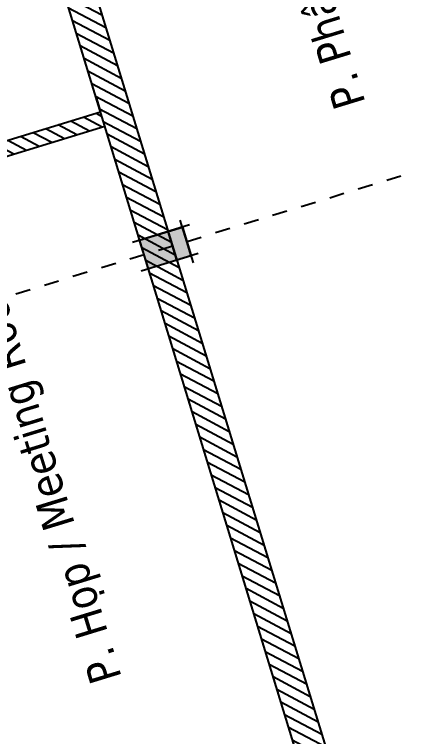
# Model space of a CAD drawing. Header units: inches. Extents: x 543393 to 2689207, y 1841861 to 9121372.
# Drawn here: x 547522.793 to 547525.422, y 1841942.354 to 1841947.19 of the extents above; entities that cross this region are included whole.
import ezdxf
from ezdxf.enums import TextEntityAlignment as Align

# ---------------------------------------------------------------- set-up
doc = ezdxf.new("R2010")
doc.units = ezdxf.units.IN
doc.header["$MEASUREMENT"] = 0
doc.linetypes.add('ACAD_ISO04W100', pattern=[30, 24, -3, 0, -3])
for name, color, linetype in [('02 Xref HH1 MBXD$0$0.0', 4, 'Continuous'), ('02 Xref HH1 MBXD$0$02', 8, 'Continuous'), ('02 Xref HH1 NDK$0$Nha_cot', 5, 'Continuous'), ('CENTER', 8, 'ACAD_ISO04W100')]:
    doc.layers.add(name, color=color, linetype=linetype)
for name, color, linetype, lineweight in [('02 Xref HH1 NDK$0$00', 11, 'Continuous', 25), ('Kich thuoc', 8, 'Continuous', 18), ('TEXT_Phong', 1, 'Continuous', 20)]:
    doc.layers.add(name, color=color, linetype=linetype, lineweight=lineweight)
doc.styles.add('Tahoma-R', font='tahoma.ttf')

# ---------------------------------------------------------------- blocks, each defined once
blk = doc.blocks.new('02 Xref HH1 MBXD$0$XRF-HH1-NDK$0$A$C36057a99')
h = blk.add_hatch(color=256)
h.dxf.hatch_style = 1
h.paths.add_polyline_path([(-100, 0), (100, 0), (100, 300), (-100, 300)])
blk.add_lwpolyline([(-100, 0), (100, 0), (100, 300), (-100, 300)], close=True)
blk = doc.blocks.new('02 Xref HH1 NDK$0$333')
at = {"layer": '02 Xref HH1 NDK$0$Nha_cot'}
h = blk.add_hatch(color=256, dxfattribs=at)
h.paths.add_polyline_path([(-99.99999999998545, 99.99999999999818), (-99.99999999998545, 0), (100.0000000000146, 0), (100.0000000000146, 99.99999999999818)])
h.paths.add_polyline_path([(100.0000000000146, -200.0000000000018), (100.0000000000146, 0), (-99.99999999998545, 0), (-99.99999999998543, -200.0000000000018)])
for p, q in [((-99.99999999998545, 149.9999999999982), (-99.99999999998545, -250.0000000000018)), ((100.0000000000146, 149.9999999999982), (100.0000000000146, -250.0000000000018)), ((150.0000000000146, 99.99999999999818), (-149.9999999999854, 99.99999999999818)), ((100.0000000000146, 99.99999999999272), (-99.99999999998545, 99.99999999999272)), ((99.99999999998545, 0), (-99.99999999998545, 0)), ((150.0000000000146, -200.0000000000018), (-149.9999999999854, -200.0000000000018))]:
    blk.add_line(p, q, dxfattribs=at)
blk = doc.blocks.new('02 Xref HH1 NDK$0$khung')
at = {"layer": '02 Xref HH1 NDK$0$Nha_cot', "rotation": 180}
blk.add_blockref('02 Xref HH1 NDK$0$333', (4300.000000000015, -5349.999999999964), dxfattribs=at)
blk = doc.blocks.new('NDK1')
at = {"layer": '02 Xref HH1 MBXD$0$02'}
h = blk.add_hatch(dxfattribs=at)
h.set_pattern_fill('ANSI31', color=256, scale=500, angle=-90.00000000000001)
h.set_pattern_definition([(315, (239317.2439360879, 83643.51714219354), (44.19417382415923, 44.19417382415921), [])])
h.paths.add_polyline_path([(245417.2439360879, 76643.51714219357), (245617.2439360879, 76643.51714219357), (245617.2439360879, 83543.51714219354), (245417.2439360879, 83543.51714219354)])
h = blk.add_hatch(dxfattribs=at)
h.set_pattern_fill('ANSI31', color=256, scale=500, angle=-90.00000000000001)
h.set_pattern_definition([(315, (245617.2439360879, 78543.51714219371), (44.19417382415923, 44.19417382415921), [])])
h.paths.add_polyline_path([(250417.2439360879, 78443.51714219371), (250417.2439360879, 78543.51714219371), (245617.2439360879, 78543.51714219354), (245617.2439360879, 78443.51714219354)])
at = {"layer": '02 Xref HH1 MBXD$0$0.0'}
for p, q in [((245417.2439360879, 76643.51714219357), (245417.2439360879, 83543.51714219354)), ((245617.2439360879, 76643.51714219357), (245617.2439360879, 83543.51714219354)), ((250417.2439360879, 78543.51714219371), (245617.2439360879, 78543.51714219354)), ((245617.2439360879, 78343.51714219348), (245617.2439360879, 78443.51714219354)), ((250417.2439360879, 78443.51714219371), (245617.2439360879, 78443.51714219354))]:
    blk.add_line(p, q, dxfattribs=at)
at = {"layer": 'CENTER', "color": 8, "ltscale": 0.015}
blk.add_line((250915.6775597683, 79443.5171421936), (238675.6184171357, 79443.5171421936), dxfattribs=at)
at = {"layer": '02 Xref HH1 MBXD$0$02', "xscale": -1, "rotation": 90}
blk.add_blockref('02 Xref HH1 MBXD$0$XRF-HH1-NDK$0$A$C36057a99', (245617.2439360879, 79443.51714219354), dxfattribs=at)
at = {"layer": '02 Xref HH1 NDK$0$00', "lineweight": 20, "ltscale": 0.5, "rotation": 270}
blk.add_blockref('02 Xref HH1 NDK$0$khung', (250767.2439360879, 83743.5171421936), dxfattribs=at)
at = {"layer": 'TEXT_Phong', "lineweight": 20, "ltscale": 0.5, "style": 'Tahoma-R'}
for s, p in [('P. Họp / Meeting Room', (246695.1891836816, 80649.86714219357)), ('P. Phân phối trung thế / MV Swithgear Room', (244006.8114927801, 76071.39207227595))]:
    blk.add_text(s, height=216, rotation=270, dxfattribs=at).set_placement(p, align=Align.MIDDLE_CENTER)

msp = doc.modelspace()

# ---------------------------------------------------------------- block references
at = {"layer": 'Kich thuoc', "xscale": 0.001, "yscale": 0.001, "zscale": 0.001, "rotation": 197.0123114188912}
msp.add_blockref('NDK1', (547735.2882945249, 1842093.41127151), dxfattribs=at)

doc.saveas('drawing.dxf')
